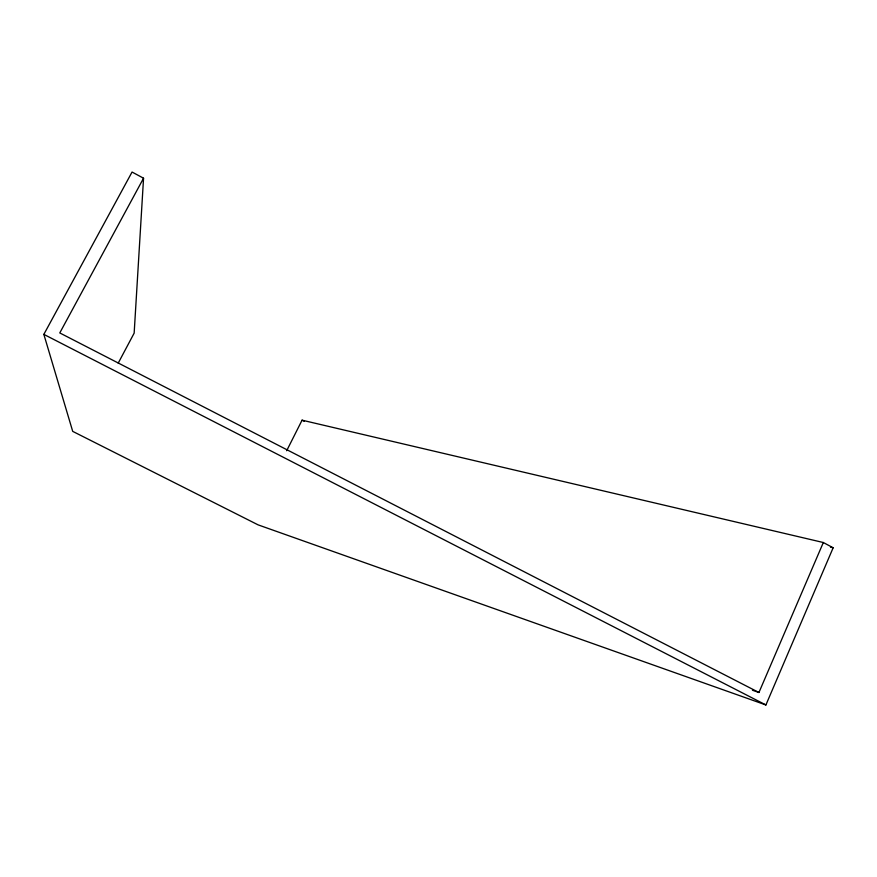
<?xml version="1.0" encoding="UTF-8"?>
<svg xmlns="http://www.w3.org/2000/svg" width="877" height="877" viewBox="0 0 877 877"><rect width="100%" height="100%" fill="white"/><g stroke="black" fill="none" stroke-linecap="round" stroke-linejoin="round"><path stroke-width="1.32" d="M286.68 450.723L302.072 420.182L823.328 542.523L833.15 547.785L765.906 704.955L258.101 524.863L72.714 431.374L43.85 334.378L132.054 172.045L143.554 178.206L134.159 333.128L118.209 363.144M752.477 690.243L758.945 692.49L823.328 542.523M143.554 178.206L59.779 332.931L758.945 692.49M830.486 547.149L833.15 547.785M43.85 334.378L765.906 704.955M302.072 420.182L304.352 421.366"/></g></svg>
